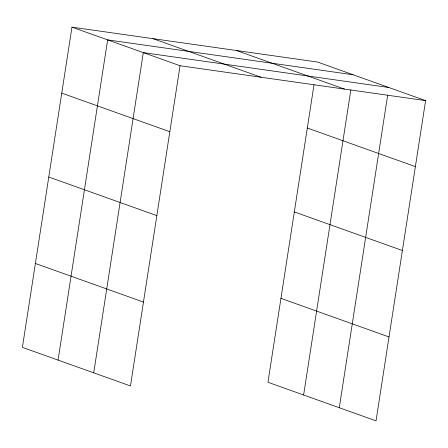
<?xml version="1.0" encoding="UTF-8"?>
<svg xmlns="http://www.w3.org/2000/svg" width="448" height="448" viewBox="0 0 448 448"><rect width="100%" height="100%" fill="white"/><g stroke="black" fill="none" stroke-linecap="round" stroke-linejoin="round"><path stroke-width="0.67" d="M71.971 27.149L22.4 347.374L130.474 385.963L180.046 65.738L71.971 27.149L317.526 62.037L425.6 100.626L376.029 420.851L267.954 382.262L314.014 84.722M58.066 360.108L107.638 39.883L353.192 74.771M93.727 372.842L143.304 52.618L388.853 87.506M303.615 394.996L350.851 89.891M339.282 407.73L387.682 95.066M180.046 65.738L425.6 100.626M236.494 50.523L344.568 89.113M153.003 38.662L261.078 77.252M307.311 128.022L415.386 166.611M61.757 93.134L169.831 131.723M294.325 211.921L402.399 250.51M48.77 177.033L156.845 215.622M280.941 298.362L389.015 336.952M35.386 263.474L143.461 302.064"/></g></svg>
